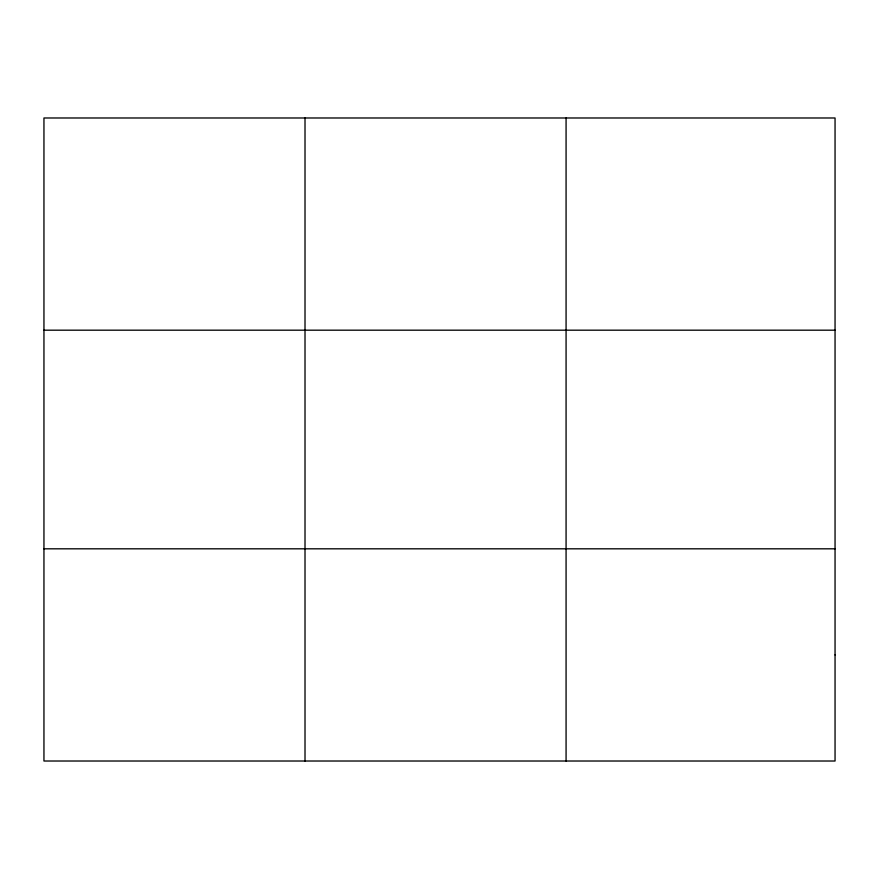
<?xml version="1.0" encoding="UTF-8"?>
<svg xmlns="http://www.w3.org/2000/svg" width="879" height="879" viewBox="0 0 879 879"><rect width="100%" height="100%" fill="white"/><g stroke="black" fill="none" stroke-linecap="round" stroke-linejoin="round"><path stroke-width="1.32" d="M305.013 117.984L305.013 761.016M566.076 117.984L566.076 761.016M43.95 330.185L835.05 330.185M43.95 548.815L835.05 548.815M835.05 654.921L835.05 761.016L43.95 761.016L43.95 117.984L835.05 117.984L835.05 654.921"/></g></svg>
